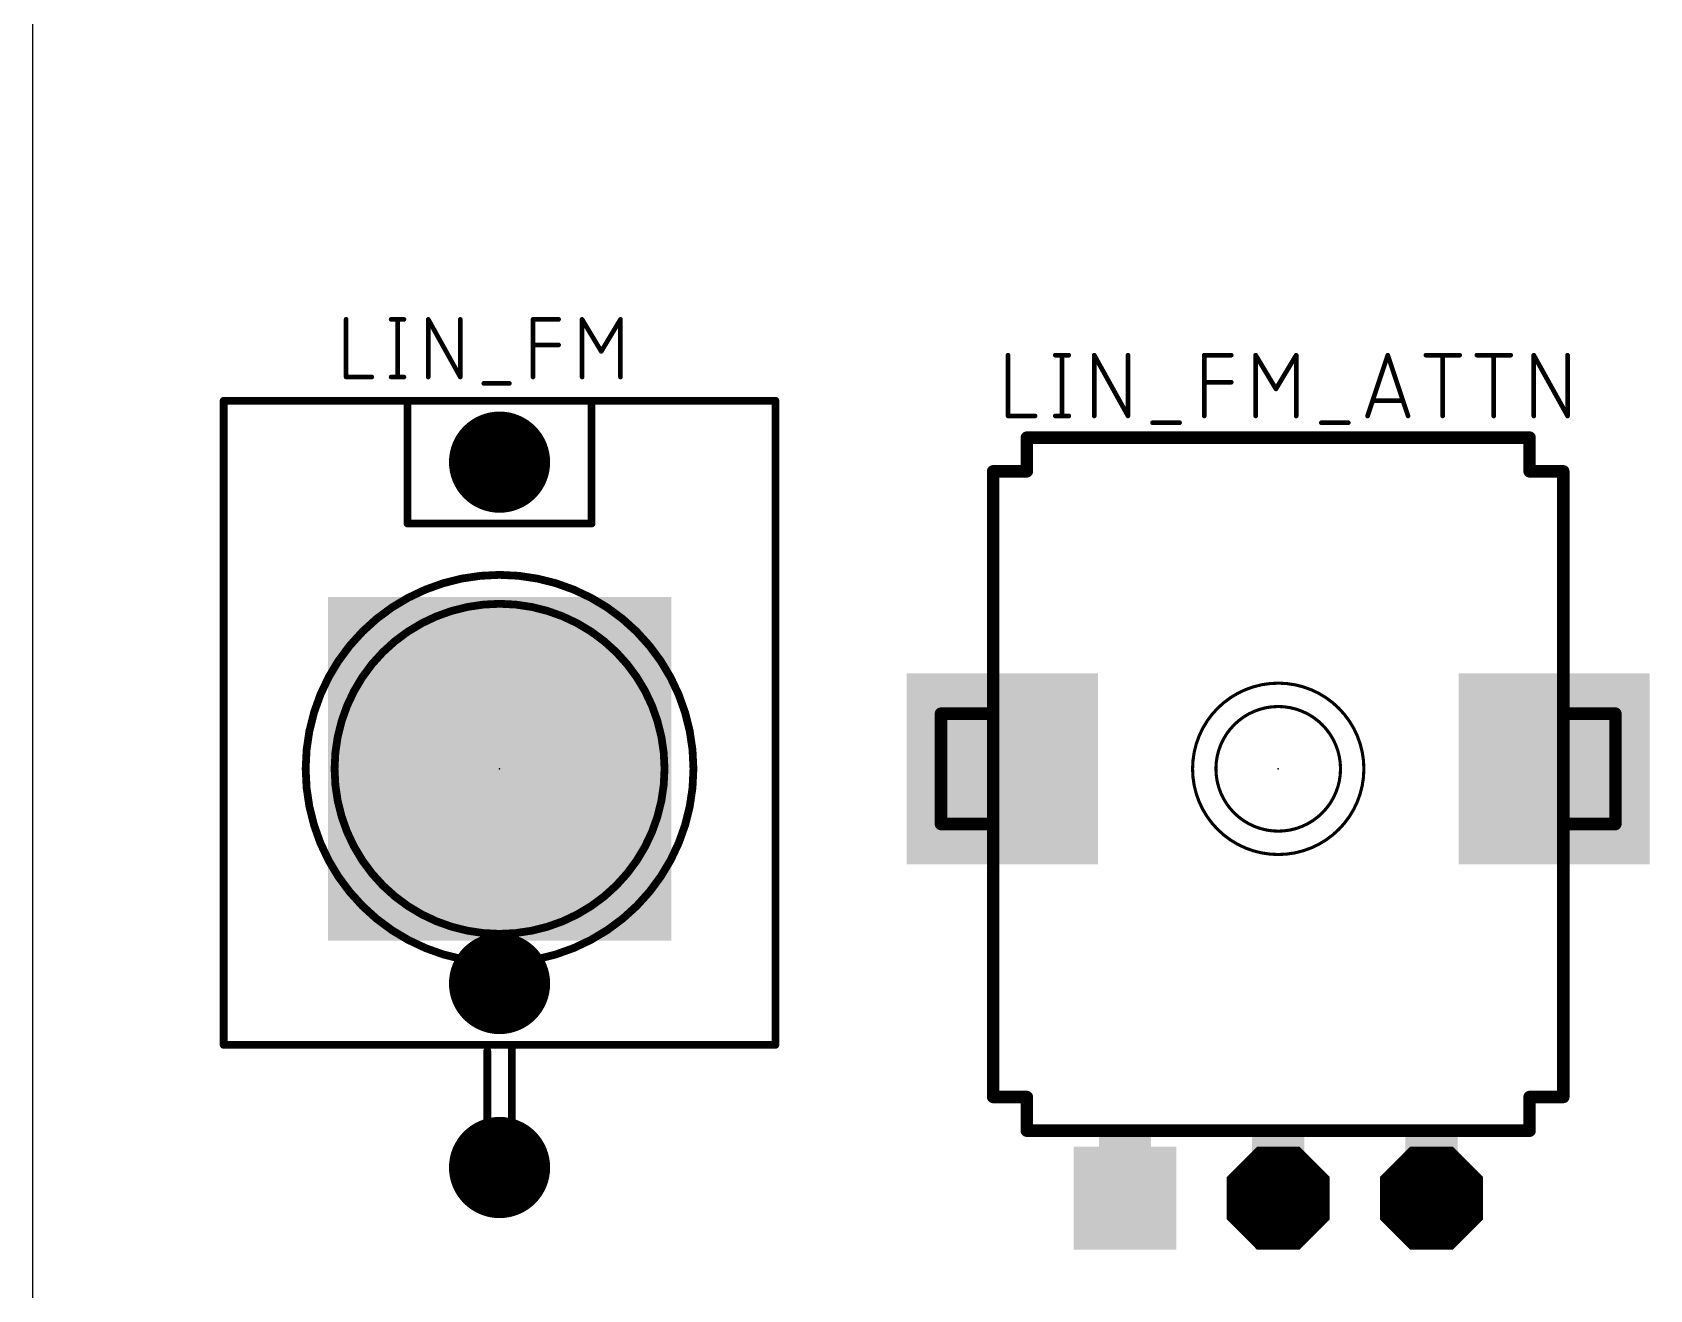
# Model space of a CAD drawing. Extents: x 0 to 48, y 0 to 102.
# Drawn here: x 0 to 26.38, y 48.66 to 69.16 of the extents above; entities that cross this region are included whole.
import ezdxf

# ---------------------------------------------------------------- set-up
doc = ezdxf.new("R2010")
doc.units = 0
for name, color, linetype in [('17', 110, 'CONTINUOUS'), ('20', 31, 'CONTINUOUS'), ('21', 253, 'CONTINUOUS'), ('23', 53, 'CONTINUOUS'), ('25', 253, 'CONTINUOUS'), ('41', 12, 'CONTINUOUS'), ('51', 253, 'CONTINUOUS')]:
    doc.layers.add(name, color=color, linetype=linetype)

# ---------------------------------------------------------------- blocks, each defined once
blk = doc.blocks.new('RECT')
blk.add_solid([(-0.5, -0.5), (0.5, -0.5), (-0.5, 0.5), (0.5, 0.5)])
blk = doc.blocks.new('ROUNDP')
at = {"const_width": 0.5}
blk.add_lwpolyline([(0, -0.25, 1), (0, 0.25, 1), (0, -0.25)], format="xyb", dxfattribs=at)
blk = doc.blocks.new('SQUAREP')
blk.add_solid([(-0.5, -0.5), (0.5, -0.5), (-0.5, 0.5), (0.5, 0.5)])
blk = doc.blocks.new('OCTAGONP')
at = {"const_width": 0.5}
blk.add_lwpolyline([(-0.25, -0.1036), (-0.25, 0.1036), (-0.1036, 0.25), (0.1036, 0.25), (0.25, 0.1036), (0.25, -0.1036), (0.1036, -0.25), (-0.1036, -0.25), (-0.25, -0.1036), (-0.25, 0.1036)], dxfattribs=at)

msp = doc.modelspace()

# ---------------------------------------------------------------- linework, layer by layer
at = {"layer": '20'}
msp.add_line((0, 99.05), (0, 0), dxfattribs=at)
at = {"layer": '21'}
for points, const_width in [([(5.1181, 64.4779), (5.1181, 63.5381)], 0.0762), ([(5.8521, 64.4779), (6.0609, 64.4779)], 0.0762), ([(5.9565, 64.4779), (5.9565, 63.5381)], 0.0762), ([(6.4575, 63.5381), (6.4575, 64.4779)], 0.0762), ([(6.4575, 64.4779), (6.9796, 63.5381)], 0.0762), ([(6.9796, 63.5381), (6.9796, 64.4779)], 0.0762), ([(8.1661, 63.5381), (8.1661, 64.4779)], 0.0762), ([(8.1661, 64.4779), (8.5838, 64.4779)], 0.0762), ([(8.9656, 63.5381), (8.9656, 64.4779)], 0.0762), ([(8.9656, 64.4779), (9.2788, 63.9558)], 0.0762), ([(9.2788, 63.9558), (9.5921, 64.4779)], 0.0762), ([(9.5921, 64.4779), (9.5921, 63.5381)], 0.0762), ([(8.1661, 64.0602), (8.5838, 64.0602)], 0.0762), ([(5.1181, 63.5381), (5.5358, 63.5381)], 0.0762), ([(5.8521, 63.5381), (6.0609, 63.5381)], 0.0762), ([(7.3631, 63.4337), (7.7808, 63.4337)], 0.0762), ([(3.12, 63.15), (6.12, 63.15)], 0.127), ([(3.12, 63.15), (3.12, 52.65)], 0.127), ([(6.12, 63.15), (9.12, 63.15)], 0.127), ([(6.12, 63.15), (6.12, 61.15)], 0.127), ([(9.12, 63.15), (12.12, 63.15)], 0.127), ([(9.12, 61.15), (9.12, 63.15)], 0.127), ([(12.12, 52.65), (12.12, 63.15)], 0.127), ([(16.22, 62.55), (24.42, 62.55)], 0.2032), ([(16.22, 62.55), (16.22, 62)], 0.2032), ([(24.42, 62), (24.42, 62.55)], 0.2032), ([(16.22, 62), (15.67, 62)], 0.2032), ([(15.67, 59.8), (15.67, 62)], 0.2032), ([(24.97, 62), (24.42, 62)], 0.2032), ([(24.97, 62), (24.97, 59.8)], 0.2032), ([(6.12, 61.15), (9.12, 61.15)], 0.127), ([(15.67, 51.8), (15.67, 55)], 0.2032), ([(24.97, 55), (24.97, 51.8)], 0.2032), ([(3.12, 52.65), (7.82, 52.65)], 0.127), ([(7.42, 52.55), (7.42, 50.45)], 0.127), ([(7.82, 52.65), (12.12, 52.65)], 0.127), ([(7.82, 50.45), (7.82, 52.65)], 0.127), ([(15.67, 51.8), (16.22, 51.8)], 0.2032), ([(16.22, 51.8), (16.22, 51.25)], 0.2032), ([(24.42, 51.8), (24.97, 51.8)], 0.2032), ([(24.42, 51.25), (24.42, 51.8)], 0.2032), ([(24.42, 51.25), (16.22, 51.25)], 0.2032), ([(7.42, 50.45), (7.82, 50.45)], 0.127)]:
    msp.add_lwpolyline(points, dxfattribs=dict(at, const_width=const_width))
for points, const_width in [([(5.1372, 64.4779, 1), (5.0991, 64.4779)], 0.0381), ([(5.8521, 64.4969, 1), (5.8521, 64.4589)], 0.0381), ([(5.9756, 64.4779, 1), (5.9375, 64.4779)], 0.0381), ([(6.0609, 64.4589, 1), (6.0609, 64.4969)], 0.0381), ([(6.4765, 64.4779, 1), (6.4384, 64.4779)], 0.0381), ([(6.4741, 64.4872, 1), (6.4408, 64.4686)], 0.0381), ([(6.9986, 64.4779, 1), (6.9605, 64.4779)], 0.0381), ([(8.1851, 64.4779, 1), (8.147, 64.4779)], 0.0381), ([(8.1661, 64.4969, 1), (8.1661, 64.4589)], 0.0381), ([(8.5838, 64.4589, 1), (8.5838, 64.4969)], 0.0381), ([(8.9819, 64.4877, 1), (8.9492, 64.4681)], 0.0381), ([(8.9846, 64.4779, 1), (8.9465, 64.4779)], 0.0381), ([(9.6111, 64.4779, 1), (9.573, 64.4779)], 0.0381), ([(9.6084, 64.4681, 1), (9.5758, 64.4877)], 0.0381), ([(8.1661, 64.0793, 1), (8.1661, 64.0412)], 0.0381), ([(8.5838, 64.0412, 1), (8.5838, 64.0793)], 0.0381), ([(9.2625, 63.9656, 1), (9.2952, 63.946)], 0.0381), ([(9.2625, 63.946, 1), (9.2952, 63.9656)], 0.0381), ([(5.1181, 63.5572, 1), (5.1181, 63.5191)], 0.0381), ([(5.5358, 63.5191, 1), (5.5358, 63.5572)], 0.0381), ([(5.8521, 63.5572, 1), (5.8521, 63.5191)], 0.0381), ([(6.0609, 63.5191, 1), (6.0609, 63.5572)], 0.0381), ([(5.0991, 63.5381, 1), (5.1372, 63.5381)], 0.0381), ([(5.9375, 63.5381, 1), (5.9756, 63.5381)], 0.0381), ([(6.4384, 63.5381, 1), (6.4765, 63.5381)], 0.0381), ([(6.9605, 63.5381, 1), (6.9986, 63.5381)], 0.0381), ([(6.9629, 63.5288, 1), (6.9962, 63.5474)], 0.0381), ([(7.3631, 63.4527, 1), (7.3631, 63.4146)], 0.0381), ([(7.7808, 63.4146, 1), (7.7808, 63.4527)], 0.0381), ([(8.147, 63.5381, 1), (8.1851, 63.5381)], 0.0381), ([(8.9465, 63.5381, 1), (8.9846, 63.5381)], 0.0381), ([(9.573, 63.5381, 1), (9.6111, 63.5381)], 0.0381), ([(3.1518, 63.15, 1), (3.0882, 63.15)], 0.0635), ([(3.12, 63.1818, 1), (3.12, 63.1183)], 0.0635), ([(6.12, 63.1818, 1), (6.12, 63.1183)], 0.0635), ([(6.1517, 63.15, 1), (6.0883, 63.15)], 0.0635), ([(6.12, 63.1183, 1), (6.12, 63.1818)], 0.0635), ([(9.12, 63.1818, 1), (9.12, 63.1183)], 0.0635), ([(9.1518, 63.15, 1), (9.0883, 63.15)], 0.0635), ([(9.12, 63.1183, 1), (9.12, 63.1818)], 0.0635), ([(12.1518, 63.15, 1), (12.0883, 63.15)], 0.0635), ([(12.12, 63.1183, 1), (12.12, 63.1818)], 0.0635), ([(16.22, 62.6008, 1), (16.22, 62.4992)], 0.1016), ([(16.2708, 62.55, 1), (16.1692, 62.55)], 0.1016), ([(24.4708, 62.55, 1), (24.3692, 62.55)], 0.1016), ([(24.42, 62.4992, 1), (24.42, 62.6008)], 0.1016), ([(15.67, 62.0508, 1), (15.67, 61.9492)], 0.1016), ([(15.7208, 62, 1), (15.6192, 62)], 0.1016), ([(16.1692, 62, 1), (16.2708, 62)], 0.1016), ([(16.22, 61.9492, 1), (16.22, 62.0508)], 0.1016), ([(24.42, 62.0508, 1), (24.42, 61.9492)], 0.1016), ([(24.3692, 62, 1), (24.4708, 62)], 0.1016), ([(25.0208, 62, 1), (24.9192, 62)], 0.1016), ([(24.97, 61.9492, 1), (24.97, 62.0508)], 0.1016), ([(6.12, 61.1818, 1), (6.12, 61.1183)], 0.0635), ([(9.12, 61.1183, 1), (9.12, 61.1818)], 0.0635), ([(6.0883, 61.15, 1), (6.1517, 61.15)], 0.0635), ([(9.0883, 61.15, 1), (9.1518, 61.15)], 0.0635), ([(7.62, 53.9877, 1), (7.62, 60.3123, 1), (7.62, 53.9877)], 0.127), ([(7.62, 54.4593, 1), (7.62, 59.8407, 1), (7.62, 54.4593)], 0.127), ([(15.6192, 59.8, 1), (15.7208, 59.8)], 0.1016), ([(24.9192, 59.8, 1), (25.0208, 59.8)], 0.1016), ([(20.32, 55.753, 1), (20.32, 58.547, 1), (20.32, 55.753)], 0.0508), ([(20.32, 56.134, 1), (20.32, 58.166, 1), (20.32, 56.134)], 0.0508), ([(15.7208, 55, 1), (15.6192, 55)], 0.1016), ([(25.0208, 55, 1), (24.9192, 55)], 0.1016), ([(3.0882, 52.65, 1), (3.1518, 52.65)], 0.0635), ([(3.12, 52.6818, 1), (3.12, 52.6183)], 0.0635), ([(7.4517, 52.55, 1), (7.3883, 52.55)], 0.0635), ([(7.82, 52.6818, 1), (7.82, 52.6183)], 0.0635), ([(7.8518, 52.65, 1), (7.7883, 52.65)], 0.0635), ([(7.82, 52.6183, 1), (7.82, 52.6818)], 0.0635), ([(12.0883, 52.65, 1), (12.1518, 52.65)], 0.0635), ([(12.12, 52.6183, 1), (12.12, 52.6818)], 0.0635), ([(15.67, 51.8508, 1), (15.67, 51.7492)], 0.1016), ([(15.6192, 51.8, 1), (15.7208, 51.8)], 0.1016), ([(16.2708, 51.8, 1), (16.1692, 51.8)], 0.1016), ([(16.22, 51.7492, 1), (16.22, 51.8508)], 0.1016), ([(24.42, 51.8508, 1), (24.42, 51.7492)], 0.1016), ([(24.4708, 51.8, 1), (24.3692, 51.8)], 0.1016), ([(24.9192, 51.8, 1), (25.0208, 51.8)], 0.1016), ([(24.97, 51.7492, 1), (24.97, 51.8508)], 0.1016), ([(16.22, 51.3008, 1), (16.22, 51.1992)], 0.1016), ([(16.1692, 51.25, 1), (16.2708, 51.25)], 0.1016), ([(24.3692, 51.25, 1), (24.4708, 51.25)], 0.1016), ([(24.42, 51.1992, 1), (24.42, 51.3008)], 0.1016), ([(7.42, 50.4818, 1), (7.42, 50.4183)], 0.0635), ([(7.3883, 50.45, 1), (7.4517, 50.45)], 0.0635), ([(7.7883, 50.45, 1), (7.8518, 50.45)], 0.0635), ([(7.82, 50.4183, 1), (7.82, 50.4818)], 0.0635)]:
    msp.add_lwpolyline(points, format="xyb", dxfattribs=dict(at, const_width=const_width))
at = {"layer": '23'}
for p in [(7.62, 57.15), (20.32, 57.15)]:
    msp.add_point(p, dxfattribs=at)
at = {"layer": '25', "const_width": 0.0762}
for points in [[(15.9131, 63.8937), (15.9131, 62.9031)], [(16.6845, 63.8937), (16.9046, 63.8937)], [(16.7945, 63.8937), (16.7945, 62.9031)], [(17.3195, 62.9031), (17.3195, 63.8937)], [(17.3195, 63.8937), (17.8698, 62.9031)], [(17.8698, 62.9031), (17.8698, 63.8937)], [(19.1135, 62.9031), (19.1135, 63.8937)], [(19.1135, 63.8937), (19.5538, 63.8937)], [(19.9528, 62.9031), (19.9528, 63.8937)], [(19.9528, 63.8937), (20.283, 63.3434)], [(20.283, 63.3434), (20.6132, 63.8937)], [(20.6132, 63.8937), (20.6132, 62.9031)], [(21.777, 62.9031), (22.1072, 63.8937)], [(22.1072, 63.8937), (22.4374, 62.9031)], [(22.7281, 63.8937), (23.2785, 63.8937)], [(23.0033, 62.9031), (23.0033, 63.8937)], [(23.5602, 63.8937), (24.1106, 63.8937)], [(23.8354, 62.9031), (23.8354, 63.8937)], [(24.4883, 62.9031), (24.4883, 63.8937)], [(24.4883, 63.8937), (25.0387, 62.9031)], [(25.0387, 62.9031), (25.0387, 63.8937)], [(19.1135, 63.4534), (19.5538, 63.4534)], [(22.3548, 63.1508), (21.8595, 63.1508)], [(15.9131, 62.9031), (16.3534, 62.9031)], [(16.6845, 62.9031), (16.9046, 62.9031)], [(18.2706, 62.793), (18.7109, 62.793)], [(21.023, 62.793), (21.4632, 62.793)]]:
    msp.add_lwpolyline(points, dxfattribs=at)
at = {"layer": '25', "const_width": 0.0381}
for points in [[(15.9322, 63.8937, 1), (15.8941, 63.8937)], [(16.6845, 63.9128, 1), (16.6845, 63.8747)], [(16.8136, 63.8937, 1), (16.7755, 63.8937)], [(16.9046, 63.8747, 1), (16.9046, 63.9128)], [(17.3385, 63.8937, 1), (17.3004, 63.8937)], [(17.3361, 63.903, 1), (17.3028, 63.8844)], [(17.8889, 63.8937, 1), (17.8508, 63.8937)], [(19.1325, 63.8937, 1), (19.0944, 63.8937)], [(19.1135, 63.9128, 1), (19.1135, 63.8747)], [(19.5538, 63.8747, 1), (19.5538, 63.9128)], [(19.9691, 63.9035, 1), (19.9364, 63.8839)], [(19.9718, 63.8937, 1), (19.9337, 63.8937)], [(20.6322, 63.8937, 1), (20.5941, 63.8937)], [(20.6295, 63.8839, 1), (20.5968, 63.9035)], [(22.1253, 63.8997, 1), (22.0891, 63.8877)], [(22.1253, 63.8877, 1), (22.0891, 63.8997)], [(22.7281, 63.9128, 1), (22.7281, 63.8747)], [(23.0223, 63.8937, 1), (22.9842, 63.8937)], [(23.2785, 63.8747, 1), (23.2785, 63.9128)], [(23.5602, 63.9128, 1), (23.5602, 63.8747)], [(23.8544, 63.8937, 1), (23.8163, 63.8937)], [(24.1106, 63.8747, 1), (24.1106, 63.9128)], [(24.505, 63.903, 1), (24.4717, 63.8844)], [(24.5074, 63.8937, 1), (24.4693, 63.8937)], [(25.0577, 63.8937, 1), (25.0196, 63.8937)], [(19.1135, 63.4725, 1), (19.1135, 63.4344)], [(19.5538, 63.4344, 1), (19.5538, 63.4725)], [(20.2666, 63.3532, 1), (20.2993, 63.3336)], [(20.2666, 63.3336, 1), (20.2993, 63.3532)], [(21.8595, 63.1698, 1), (21.8595, 63.1317)], [(22.3548, 63.1317, 1), (22.3548, 63.1698)], [(15.9131, 62.9222, 1), (15.9131, 62.8841)], [(15.8941, 62.9031, 1), (15.9322, 62.9031)], [(16.3534, 62.8841, 1), (16.3534, 62.9222)], [(16.6845, 62.9222, 1), (16.6845, 62.8841)], [(16.7755, 62.9031, 1), (16.8136, 62.9031)], [(16.9046, 62.8841, 1), (16.9046, 62.9222)], [(17.3004, 62.9031, 1), (17.3385, 62.9031)], [(17.8508, 62.9031, 1), (17.8889, 62.9031)], [(17.8532, 62.8938, 1), (17.8865, 62.9124)], [(18.2706, 62.8121, 1), (18.2706, 62.774)], [(18.7109, 62.774, 1), (18.7109, 62.8121)], [(19.0944, 62.9031, 1), (19.1325, 62.9031)], [(19.9337, 62.9031, 1), (19.9718, 62.9031)], [(20.5941, 62.9031, 1), (20.6322, 62.9031)], [(21.023, 62.8121, 1), (21.023, 62.774)], [(21.4632, 62.774, 1), (21.4632, 62.8121)], [(21.7589, 62.9091, 1), (21.7951, 62.8971)], [(22.4193, 62.8971, 1), (22.4555, 62.9091)], [(22.9842, 62.9031, 1), (23.0223, 62.9031)], [(23.8163, 62.9031, 1), (23.8544, 62.9031)], [(24.4693, 62.9031, 1), (24.5074, 62.9031)], [(25.0196, 62.9031, 1), (25.0577, 62.9031)], [(25.022, 62.8938, 1), (25.0553, 62.9124)]]:
    msp.add_lwpolyline(points, format="xyb", dxfattribs=at)
at = {"layer": '51', "const_width": 0.2032}
for points in [[(15.67, 51.8), (15.67, 62)], [(24.97, 62), (24.97, 51.8)], [(15.57, 58.05), (14.82, 58.05)], [(14.82, 58.05), (14.82, 56.25)], [(25.82, 58.05), (25.07, 58.05)], [(25.82, 56.25), (25.82, 58.05)], [(14.82, 56.25), (15.57, 56.25)], [(25.07, 56.25), (25.82, 56.25)]]:
    msp.add_lwpolyline(points, dxfattribs=at)
at = {"layer": '51', "const_width": 0.1016}
for points in [[(15.7208, 62, 1), (15.6192, 62)], [(25.0208, 62, 1), (24.9192, 62)], [(14.82, 58.1008, 1), (14.82, 57.9992)], [(14.8708, 58.05, 1), (14.7692, 58.05)], [(15.57, 57.9992, 1), (15.57, 58.1008)], [(25.07, 58.1008, 1), (25.07, 57.9992)], [(25.8708, 58.05, 1), (25.7692, 58.05)], [(25.82, 57.9992, 1), (25.82, 58.1008)], [(14.82, 56.3008, 1), (14.82, 56.1992)], [(14.7692, 56.25, 1), (14.8708, 56.25)], [(15.57, 56.1992, 1), (15.57, 56.3008)], [(25.07, 56.3008, 1), (25.07, 56.1992)], [(25.7692, 56.25, 1), (25.8708, 56.25)], [(25.82, 56.1992, 1), (25.82, 56.3008)], [(15.6192, 51.8, 1), (15.7208, 51.8)], [(24.9192, 51.8, 1), (25.0208, 51.8)]]:
    msp.add_lwpolyline(points, format="xyb", dxfattribs=at)

# ---------------------------------------------------------------- block references
at = {"layer": '17', "xscale": 1.65, "yscale": 1.65}
for p in [(7.62, 62.15), (7.62, 62.15), (7.62, 53.65), (7.62, 53.65), (7.62, 50.65), (7.62, 50.65)]:
    msp.add_blockref('ROUNDP', p, dxfattribs=at)
at = {"layer": '17', "rotation": 270}
for name, p, xscale, yscale in [('SQUAREP', (15.82, 57.15), 3.116, 3.116), ('SQUAREP', (15.82, 57.15), 3.116, 3.116), ('SQUAREP', (24.82, 57.15), 3.116, 3.116), ('SQUAREP', (24.82, 57.15), 3.116, 3.116), ('SQUAREP', (17.82, 50.15), 1.6764, 1.6764), ('SQUAREP', (17.82, 50.15), 1.6764, 1.6764), ('OCTAGONP', (20.32, 50.15), 1.6764, 1.6764), ('OCTAGONP', (20.32, 50.15), 1.6764, 1.6764), ('OCTAGONP', (22.82, 50.15), 1.6764, 1.6764), ('OCTAGONP', (22.82, 50.15), 1.6764, 1.6764)]:
    msp.add_blockref(name, p, dxfattribs=dict(at, xscale=xscale, yscale=yscale))
at = {"layer": '41', "xscale": 5.6, "yscale": 5.6}
msp.add_blockref('RECT', (7.62, 57.15), dxfattribs=at)
at = {"layer": '51', "xscale": 0.85, "yscale": 1.325}
for p in [(17.82, 50.4875), (20.32, 50.4875), (22.82, 50.4875)]:
    msp.add_blockref('RECT', p, dxfattribs=at)

doc.saveas('drawing.dxf')
